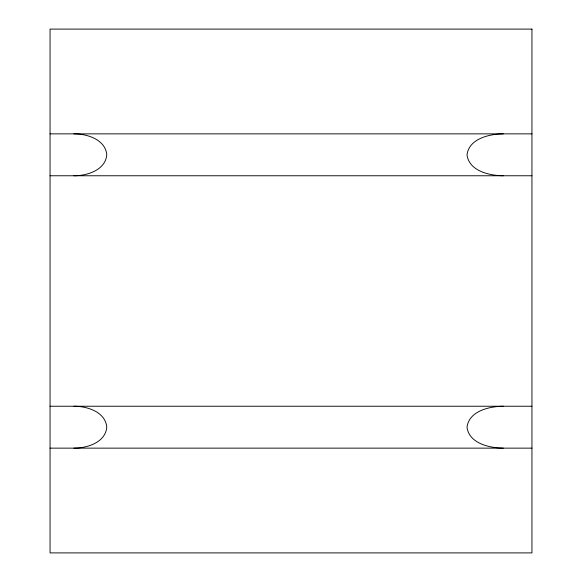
<?xml version="1.0" encoding="UTF-8"?>
<svg xmlns="http://www.w3.org/2000/svg" width="582" height="582" viewBox="0 0 582 582"><rect width="100%" height="100%" fill="white"/><g stroke="black" fill="none" stroke-linecap="round" stroke-linejoin="round"><path stroke-width="0.87" d="M503.277 133.86C489.455 134.013 468.976 138.516 466.99 154.943C469.288 171.188 489.491 175.589 503.277 175.764M73.907 175.764C87.067 175.837 105.575 170.104 106.782 154.681C105.298 139.411 87.016 133.802 73.907 133.86M503.277 406.236C489.455 406.389 468.976 410.892 466.99 427.319C469.288 443.564 489.491 447.965 503.277 448.14M73.907 448.14C87.067 448.213 105.575 442.48 106.782 427.057C105.298 411.787 87.016 406.178 73.907 406.236M50.052 133.86L531.948 133.86M50.052 175.764L531.948 175.764M50.052 406.236L531.948 406.236M50.052 448.14L531.948 448.14M531.948 29.1L50.052 29.1L50.052 552.9L531.948 552.9L531.948 29.1"/></g></svg>
